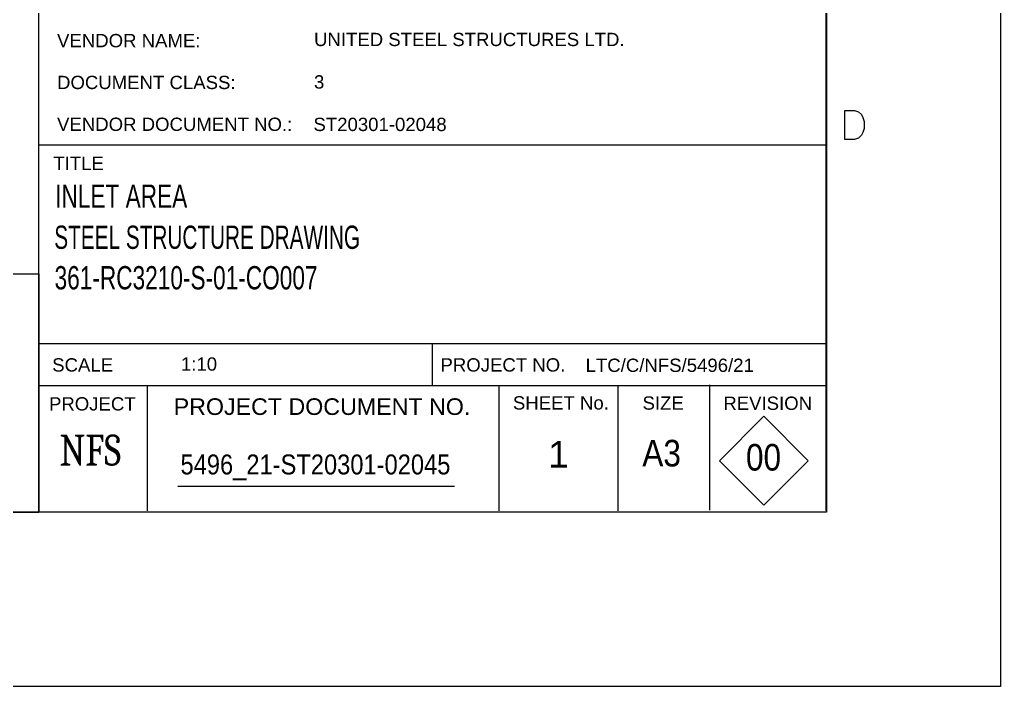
# Model space of a CAD drawing. Header units: millimetres. Extents: x -196 to 224, y -57 to 240.
# Drawn here: x 139.8 to 224.3, y -56.6 to 0.9 of the extents above; entities that cross this region are included whole.
import ezdxf

# ---------------------------------------------------------------- set-up
doc = ezdxf.new("R2010")
doc.units = ezdxf.units.MM
doc.styles.add('Arial', font='ARIAL.TTF', dxfattribs={"height": 0.2})
doc.styles.add('Arial Narrow', font='ARIALN.TTF', dxfattribs={"height": 0.2})
doc.styles.add('Cambria', font='CAMBRIA.TTC', dxfattribs={"height": 0.2})

# ---------------------------------------------------------------- blocks, each defined once
blk = doc.blocks.new('Unknown-234525283-28870')
at = {"color": 7, "linetype": 'Continuous'}
for p, q in [((141.418, -41.586), (141.418, 121.453)), ((209.288, -41.466), (209.288, 121.453)), ((141.418, -9.92), (209.31, -9.92)), ((141.418, -27.049), (209.31, -27.049)), ((175.368, -30.653), (175.368, -27.049)), ((141.418, -30.653), (209.31, -30.653)), ((150.799, -41.466), (150.799, -30.653)), ((181.096, -41.466), (181.096, -30.653)), ((191.358, -41.466), (191.358, -30.653)), ((199.253, -41.406), (199.253, -30.593)), ((203.926, -33.312), (200.104, -37.14)), ((207.754, -37.14), (203.926, -33.312)), ((200.104, -37.14), (203.926, -40.962)), ((203.926, -40.962), (207.754, -37.14)), ((153.418, -39.332), (177.255, -39.332))]:
    blk.add_line(p, q, dxfattribs=at)
at = {"color": 7, "linetype": 'Continuous', "style": 'Arial'}
for s, height, p in [('VENDOR NAME:', 1.14609, (142.993, -1.517)), ('DOCUMENT CLASS:', 1.14609, (142.993, -5.121)), ('VENDOR DOCUMENT NO.:', 1.14609, (142.993, -8.726)), ('TITLE', 1.1461, (142.676, -12.09)), ('SCALE', 1.1461, (142.574, -29.459)), ('PROJECT NO.', 1.14609, (176.044, -29.459)), ('LTC/C/NFS/5496/21', 1.14609, (188.556, -29.492)), ('PROJECT', 1.1461, (142.297, -32.816)), ('PROJECT DOCUMENT NO.', 1.43262, (153.047, -33.198)), ('SHEET No.', 1.1461, (182.288, -32.731)), ('SIZE', 1.1461, (193.461, -32.744)), ('REVISION', 1.1461, (200.427, -32.763))]:
    blk.add_text(s, height=height, dxfattribs=at).set_placement(p)
at = {"color": 6, "linetype": 'Continuous', "style": 'Arial'}
for s, height, p in [('UNITED STEEL STRUCTURES LTD.', 1.14609, (165.144, -1.416)), ('3', 1.146, (165.144, -5.076)), ('ST20301-02048', 1.14609, (165.096, -8.736)), ('1', 2.292, (185.33, -37.736))]:
    blk.add_text(s, height=height, dxfattribs=at).set_placement(p)
at = {"color": 6}
for s, height, style, width, p in [('INLET AREA', 2.0043, 'Arial Narrow', 0.85, (142.833, -15.347)), ('STEEL STRUCTURE DRAWING', 2.0043, 'Arial Narrow', 0.78, (142.754, -18.888)), ('361-RC3210-S-01-CO007', 2.0043, 'Arial Narrow', 0.85, (142.781, -22.378)), ('00', 2.2922, 'Arial', 0.85, (202.378, -37.992)), ('5496_21-ST20301-02045', 1.71914, 'Arial', 0.85, (153.633, -38.324))]:
    blk.add_text(s, height=height, dxfattribs=dict(at, style=style, width=width)).set_placement(p)
at = {"color": 6, "style": 'Arial'}
blk.add_text('1:10', height=1.1461, dxfattribs=at).set_placement((153.672, -29.383))
at = {"color": 7, "linetype": 'Continuous', "style": 'Cambria', "width": 0.799991}
blk.add_text('NFS', height=2.6694, dxfattribs=at).set_placement((143.21, -37.566))
at = {"color": 6, "linetype": 'Continuous', "style": 'Arial', "width": 0.85}
blk.add_text('A3', height=2.2922, dxfattribs=at).set_placement((193.442, -37.637))
blk = doc.blocks.new('Unknown-234525283-28872')
at = {"linetype": 'Continuous'}
for points in [[(114.135, -29.476), (114.667, -28.551), (113.658, -28.551)], [(122.865, -29.62), (123.397, -28.696), (122.388, -28.696)]]:
    blk.add_hatch(color=7, dxfattribs=at).paths.add_polyline_path(points)
at = {"color": 7, "linetype": 'Continuous'}
for p, q in [((73.011, -21.036), (73.011, -41.586)), ((73.011, -21.036), (141.418, -21.036)), ((141.418, -21.036), (141.418, -41.586)), ((73.011, -41.586), (141.418, -41.586))]:
    blk.add_line(p, q, dxfattribs=at)
at = {"color": 3, "linetype": 'Continuous'}
for p, q in [((122.389, -28.696), (122.863, -29.614)), ((123.396, -28.696), (122.866, -29.619))]:
    blk.add_line(p, q, dxfattribs=at)
at = {"color": 7, "linetype": 'Continuous'}
for centre in [(114.162, -28.876), (122.892, -29.02)]:
    blk.add_circle(centre, 0.6, dxfattribs=at)
at = {"color": 7, "linetype": 'Continuous', "style": 'Arial'}
for s, height, width, p in [('1. ACCUMULATIVE DIMENSIONS ARE TAKEN FROM THE "RD" LINE.    积累尺寸是根据这线 "RD" 开始计算。', 1.14609, 0.65892, (73.761, -22.912)), ('2. ALL GAS RE-ENTRANT CUTS WILL HAVE A RADIUS OF 10mm U.N.O.', 1.14609, 0.617738, (73.761, -25.162)), ('所有气割直角切口要有10mm 的半径，除另有所指。', 1.14609, 0.541875, (109.108, -25.162)), ('3. ALL SUBMARKS THIS SHEET TO BE PREFIXED (                                 ).    这张图样的所有副标记前面要加 (                                  )。', 1.146094, 0.65892, (73.761, -27.272)), ('4. ASSEMBLY MARK TO BE STAMPED ON THE FACE WHERE INDICATED THUS      .    构件号打在      标记面上。', 1.14609, 0.65892, (73.715, -29.52)), ('5. ">" DENOTES THE TOUCH FACE OF MEMBERS, SHOP MUST SPOT THEM.    " > " 为构件结合面，工厂需标识出来。', 1.14609, 0.65892, (73.761, -31.75)), ('6. ALL THE DIAMETER OF SCALLOP IS 25mm U.N.O.  所有扇形倒角半径都是25mm，除另有所指。', 1.14609, 0.65892, (73.842, -33.858)), ('7. ALL WELDS SHALL BE CONTINUOUS, U.N.O.   所有焊缝都是连续焊缝，除另有所指。', 1.14609, 0.65892, (73.869, -36.093)), ('8. SEAL WELDS OF 3MM FILLET WELD SHALL BE PROVIDED IN WELDED CONNECTIONS.   焊接节点里的封焊是3mm角焊缝。', 1.14609, 0.65892, (73.85, -38.195)), ('9. TEMPORARY BOLTS SHALL BE RED COATED TO DISTIGUISH FROM THE PERMANENT BOLT.   临时螺栓应涂红油漆，以区别与永久螺栓。', 1.14609, 0.55892, (73.858, -40.25))]:
    blk.add_text(s, height=height, dxfattribs=dict(at, width=width)).set_placement(p)
at = {"color": 3, "linetype": 'Continuous', "style": 'Arial', "width": 0.7}
for p in [(99.13, -27.421), (126.351, -27.389)]:
    blk.add_text('361-RC3210-S-01', height=1.14609, dxfattribs=at).set_placement(p)
blk = doc.blocks.new('Unknown-234525283-28878')
at = {"color": 7, "linetype": 'Continuous'}
for p, q in [((224.31, 240.414), (224.31, -56.586)), ((209.31, 225.414), (209.31, -41.586)), ((210.899, -9.461), (210.899, -6.961)), ((210.899, -6.961), (211.732, -6.961)), ((211.732, -6.961), (212.089, -7.08)), ((212.089, -7.08), (212.328, -7.318)), ((212.328, -7.318), (212.447, -7.556)), ((212.447, -7.556), (212.566, -7.914)), ((212.566, -7.914), (212.566, -8.509)), ((212.328, -9.104), (212.089, -9.342)), ((212.447, -8.866), (212.328, -9.104)), ((212.566, -8.509), (212.447, -8.866)), ((211.732, -9.461), (210.899, -9.461)), ((212.089, -9.342), (211.732, -9.461)), ((209.31, -41.586), (-170.69, -41.586)), ((224.31, -56.586), (-195.69, -56.586))]:
    blk.add_line(p, q, dxfattribs=at)

msp = doc.modelspace()

# ---------------------------------------------------------------- block references
for name in ['Unknown-234525283-28878', 'Unknown-234525283-28870', 'Unknown-234525283-28872']:
    msp.add_blockref(name, (0, 0))

doc.saveas('drawing.dxf')
